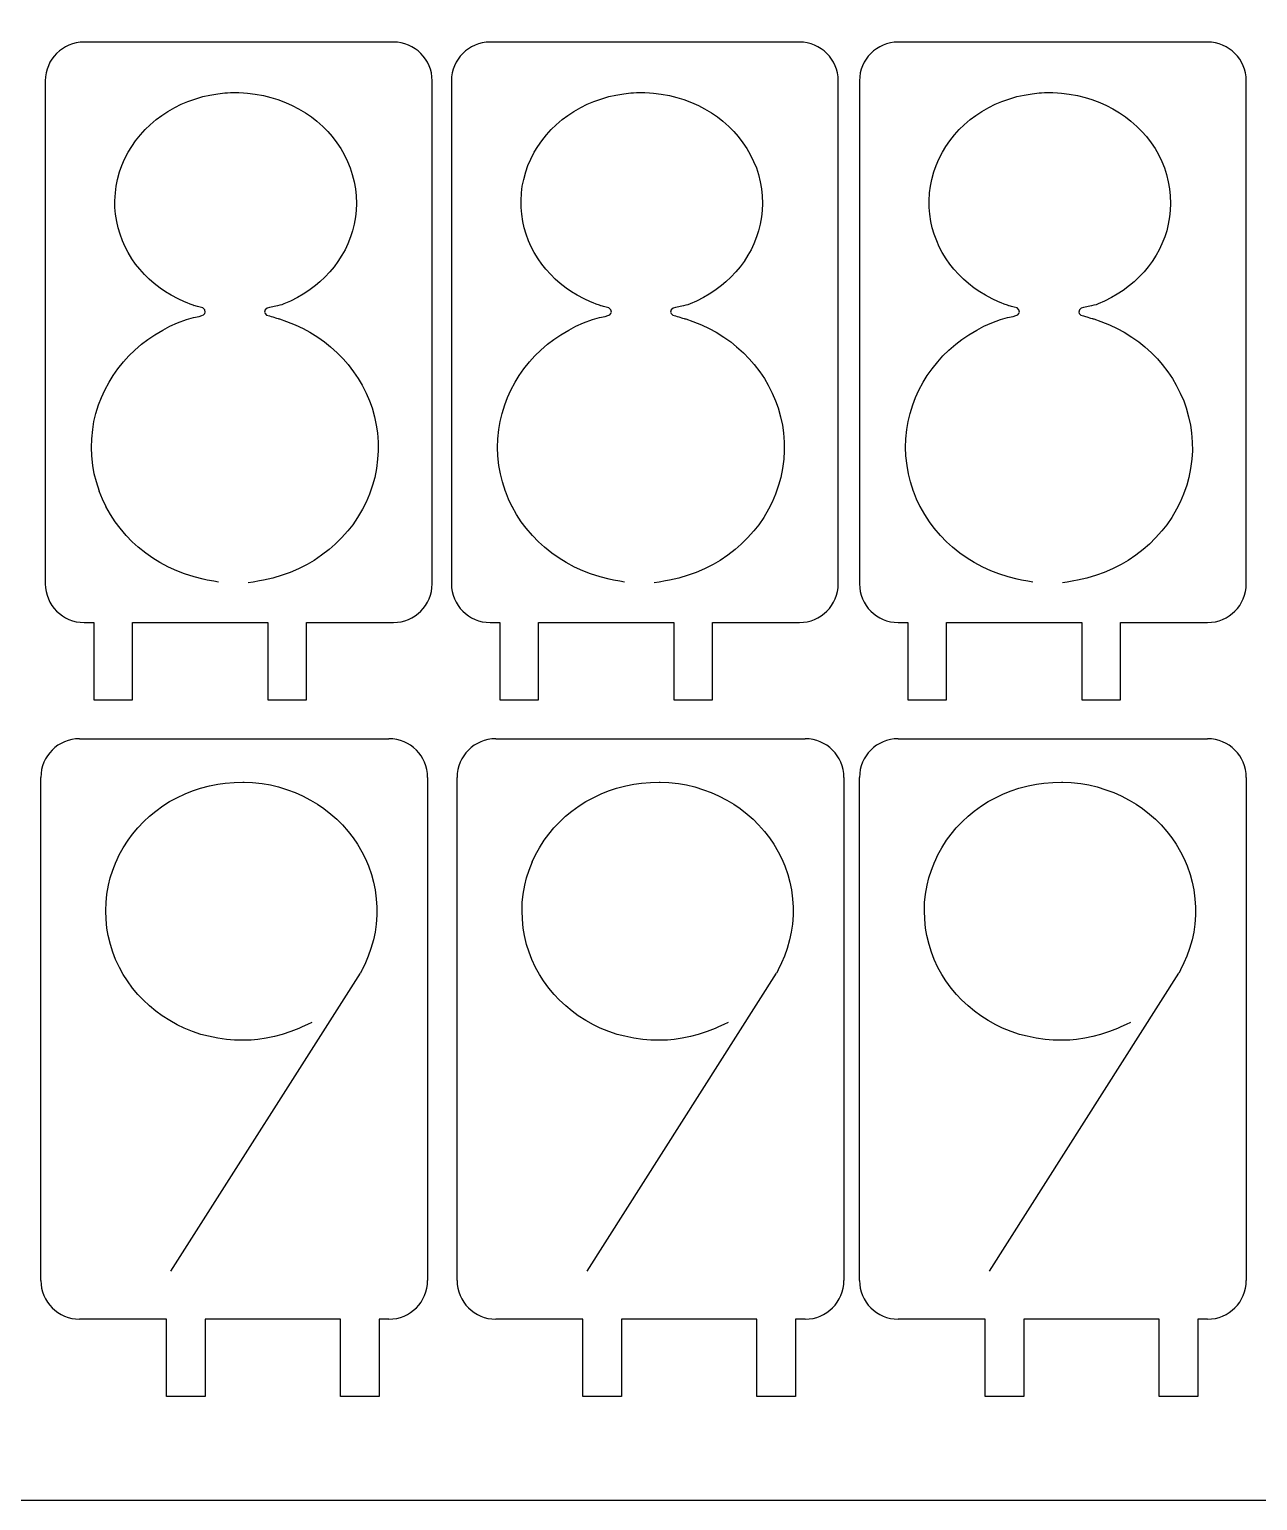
# Model space of a CAD drawing. Header units: millimetres. Extents: x 2133 to 4632, y 1065 to 2652.
# Drawn here: x 3798.3 to 3925.3, y 1555.6 to 1707.6 of the extents above; entities that cross this region are included whole.
import ezdxf

# ---------------------------------------------------------------- set-up
doc = ezdxf.new("R2010")
doc.units = ezdxf.units.MM
doc.layers.add('细实线', color=7, linetype='Continuous', lineweight=25)

msp = doc.modelspace()

# ---------------------------------------------------------------- linework, layer by layer
for points in [[(3814.03, 1699.912), (3814.72, 1700.196)], [(3814.72, 1700.196), (3815.531, 1700.483)], [(3815.531, 1700.483), (3816.268, 1700.702)], [(3816.268, 1700.702), (3817.002, 1700.863)], [(3817.002, 1700.863), (3817.829, 1701.004)], [(3817.829, 1701.004), (3818.548, 1701.09)], [(3818.548, 1701.09), (3818.81, 1701.106)], [(3818.81, 1701.106), (3819.133, 1701.116)], [(3819.133, 1701.116), (3819.486, 1701.119)], [(3819.486, 1701.119), (3819.983, 1701.113)], [(3819.983, 1701.113), (3820.464, 1701.095)], [(3820.464, 1701.095), (3820.891, 1701.065)], [(3820.891, 1701.065), (3821.673, 1700.965)], [(3821.673, 1700.965), (3822.545, 1700.807)], [(3822.545, 1700.807), (3823.307, 1700.628)], [(3823.307, 1700.628), (3824.022, 1700.4)], [(3824.022, 1700.4), (3824.825, 1700.098)], [(3856.022, 1699.912), (3856.712, 1700.196)], [(3856.712, 1700.196), (3857.523, 1700.483)], [(3857.523, 1700.483), (3858.26, 1700.702)], [(3858.26, 1700.702), (3858.994, 1700.863)], [(3858.994, 1700.863), (3859.821, 1701.004)], [(3859.821, 1701.004), (3860.54, 1701.09)], [(3860.54, 1701.09), (3860.802, 1701.106)], [(3860.802, 1701.106), (3861.125, 1701.116)], [(3861.125, 1701.116), (3861.478, 1701.119)], [(3861.478, 1701.119), (3861.975, 1701.113)], [(3861.975, 1701.113), (3862.456, 1701.095)], [(3862.456, 1701.095), (3862.883, 1701.065)], [(3862.883, 1701.065), (3863.665, 1700.965)], [(3863.665, 1700.965), (3864.537, 1700.807)], [(3864.537, 1700.807), (3865.299, 1700.628)], [(3865.299, 1700.628), (3866.014, 1700.4)], [(3866.014, 1700.4), (3866.817, 1700.098)], [(3898.222, 1699.912), (3898.912, 1700.196)], [(3898.912, 1700.196), (3899.723, 1700.483)], [(3899.723, 1700.483), (3900.46, 1700.702)], [(3900.46, 1700.702), (3901.194, 1700.863)], [(3901.194, 1700.863), (3902.021, 1701.004)], [(3902.021, 1701.004), (3902.74, 1701.09)], [(3902.74, 1701.09), (3903.002, 1701.106)], [(3903.002, 1701.106), (3903.325, 1701.116)], [(3903.325, 1701.116), (3903.678, 1701.119)], [(3903.678, 1701.119), (3904.175, 1701.113)], [(3904.175, 1701.113), (3904.656, 1701.095)], [(3904.656, 1701.095), (3905.083, 1701.065)], [(3905.083, 1701.065), (3905.865, 1700.965)], [(3905.865, 1700.965), (3906.737, 1700.807)], [(3906.737, 1700.807), (3907.499, 1700.628)], [(3907.499, 1700.628), (3908.214, 1700.4)], [(3908.214, 1700.4), (3909.017, 1700.098)], [(3811.445, 1698.32), (3812.026, 1698.762)], [(3812.026, 1698.762), (3812.638, 1699.157)], [(3812.638, 1699.157), (3813.365, 1699.575)], [(3813.365, 1699.575), (3814.03, 1699.912)], [(3824.825, 1700.098), (3825.523, 1699.793)], [(3825.523, 1699.793), (3826.166, 1699.451)], [(3826.166, 1699.451), (3826.883, 1699.02)], [(3826.883, 1699.02), (3827.5, 1698.603)], [(3853.438, 1698.32), (3854.018, 1698.762)], [(3854.018, 1698.762), (3854.63, 1699.157)], [(3854.63, 1699.157), (3855.357, 1699.575)], [(3855.357, 1699.575), (3856.022, 1699.912)], [(3866.817, 1700.098), (3867.515, 1699.793)], [(3867.515, 1699.793), (3868.158, 1699.451)], [(3868.158, 1699.451), (3868.875, 1699.02)], [(3868.875, 1699.02), (3869.492, 1698.603)], [(3895.638, 1698.32), (3896.218, 1698.762)], [(3896.218, 1698.762), (3896.83, 1699.157)], [(3896.83, 1699.157), (3897.557, 1699.575)], [(3897.557, 1699.575), (3898.222, 1699.912)], [(3909.017, 1700.098), (3909.715, 1699.793)], [(3909.715, 1699.793), (3910.358, 1699.451)], [(3910.358, 1699.451), (3911.075, 1699.02)], [(3911.075, 1699.02), (3911.692, 1698.603)], [(3809.826, 1696.765), (3810.305, 1697.298)], [(3810.305, 1697.298), (3810.825, 1697.792)], [(3810.825, 1697.792), (3811.445, 1698.32)], [(3827.5, 1698.603), (3828.059, 1698.159)], [(3828.059, 1698.159), (3828.668, 1697.618)], [(3828.668, 1697.618), (3829.189, 1697.102)], [(3851.818, 1696.765), (3852.297, 1697.298)], [(3852.297, 1697.298), (3852.817, 1697.792)], [(3852.817, 1697.792), (3853.438, 1698.32)], [(3869.492, 1698.603), (3870.051, 1698.159)], [(3870.051, 1698.159), (3870.66, 1697.618)], [(3870.66, 1697.618), (3871.182, 1697.102)], [(3894.018, 1696.765), (3894.497, 1697.298)], [(3894.497, 1697.298), (3895.017, 1697.792)], [(3895.017, 1697.792), (3895.638, 1698.32)], [(3911.692, 1698.603), (3912.251, 1698.159)], [(3912.251, 1698.159), (3912.86, 1697.618)], [(3912.86, 1697.618), (3913.382, 1697.102)], [(3808.914, 1695.562), (3809.325, 1696.139)], [(3809.325, 1696.139), (3809.826, 1696.765)], [(3829.189, 1697.102), (3829.648, 1696.569)], [(3829.648, 1696.569), (3830.136, 1695.931)], [(3830.136, 1695.931), (3830.545, 1695.33)], [(3850.906, 1695.562), (3851.317, 1696.139)], [(3851.317, 1696.139), (3851.818, 1696.765)], [(3871.182, 1697.102), (3871.64, 1696.569)], [(3871.64, 1696.569), (3872.128, 1695.931)], [(3872.128, 1695.931), (3872.537, 1695.33)], [(3893.106, 1695.562), (3893.517, 1696.139)], [(3893.517, 1696.139), (3894.018, 1696.765)], [(3913.382, 1697.102), (3913.84, 1696.569)], [(3913.84, 1696.569), (3914.328, 1695.931)], [(3914.328, 1695.931), (3914.737, 1695.33)], [(3807.901, 1693.599), (3808.187, 1694.245)], [(3808.187, 1694.245), (3808.552, 1694.954)], [(3808.552, 1694.954), (3808.914, 1695.562)], [(3830.545, 1695.33), (3830.888, 1694.723)], [(3830.888, 1694.723), (3831.237, 1694.004)], [(3849.893, 1693.599), (3850.179, 1694.245)], [(3850.179, 1694.245), (3850.544, 1694.954)], [(3850.544, 1694.954), (3850.906, 1695.562)], [(3872.537, 1695.33), (3872.88, 1694.723)], [(3872.88, 1694.723), (3873.229, 1694.004)], [(3892.093, 1693.599), (3892.379, 1694.245)], [(3892.379, 1694.245), (3892.744, 1694.954)], [(3892.744, 1694.954), (3893.106, 1695.562)], [(3914.737, 1695.33), (3915.08, 1694.723)], [(3915.08, 1694.723), (3915.429, 1694.004)], [(3807.459, 1692.152), (3807.67, 1692.928)], [(3807.67, 1692.928), (3807.901, 1693.599)], [(3831.237, 1694.004), (3831.517, 1693.332)], [(3831.517, 1693.332), (3831.727, 1692.667)], [(3831.727, 1692.667), (3831.921, 1691.883)], [(3849.451, 1692.152), (3849.663, 1692.928)], [(3849.663, 1692.928), (3849.893, 1693.599)], [(3873.229, 1694.004), (3873.509, 1693.332)], [(3873.509, 1693.332), (3873.719, 1692.667)], [(3873.719, 1692.667), (3873.914, 1691.883)], [(3891.651, 1692.152), (3891.863, 1692.928)], [(3891.863, 1692.928), (3892.093, 1693.599)], [(3915.429, 1694.004), (3915.709, 1693.332)], [(3915.709, 1693.332), (3915.919, 1692.667)], [(3915.919, 1692.667), (3916.114, 1691.883)], [(3807.228, 1690.741), (3807.312, 1691.449)], [(3807.312, 1691.449), (3807.459, 1692.152)], [(3831.921, 1691.883), (3832.055, 1691.154)], [(3832.055, 1691.154), (3832.122, 1690.454)], [(3849.22, 1690.741), (3849.304, 1691.449)], [(3849.304, 1691.449), (3849.451, 1692.152)], [(3873.914, 1691.883), (3874.048, 1691.154)], [(3874.048, 1691.154), (3874.114, 1690.454)], [(3891.42, 1690.741), (3891.504, 1691.449)], [(3891.504, 1691.449), (3891.651, 1692.152)], [(3916.114, 1691.883), (3916.248, 1691.154)], [(3916.248, 1691.154), (3916.314, 1690.454)], [(3807.183, 1689.943), (3807.228, 1690.741)], [(3807.187, 1689.239), (3807.183, 1689.943)], [(3832.122, 1690.454), (3832.148, 1689.653)], [(3832.148, 1689.653), (3832.128, 1688.932)], [(3849.175, 1689.943), (3849.22, 1690.741)], [(3849.179, 1689.239), (3849.175, 1689.943)], [(3874.114, 1690.454), (3874.14, 1689.653)], [(3874.14, 1689.653), (3874.12, 1688.932)], [(3891.375, 1689.943), (3891.42, 1690.741)], [(3891.379, 1689.239), (3891.375, 1689.943)], [(3916.314, 1690.454), (3916.34, 1689.653)], [(3916.34, 1689.653), (3916.32, 1688.932)], [(3807.25, 1688.553), (3807.187, 1689.239)], [(3807.368, 1687.79), (3807.25, 1688.553)], [(3832.05, 1688.263), (3831.914, 1687.503)], [(3832.128, 1688.932), (3832.05, 1688.263)], [(3849.242, 1688.553), (3849.179, 1689.239)], [(3849.36, 1687.79), (3849.242, 1688.553)], [(3874.042, 1688.263), (3873.906, 1687.503)], [(3874.12, 1688.932), (3874.042, 1688.263)], [(3891.442, 1688.553), (3891.379, 1689.239)], [(3891.56, 1687.79), (3891.442, 1688.553)], [(3916.242, 1688.263), (3916.106, 1687.503)], [(3916.32, 1688.932), (3916.242, 1688.263)], [(3807.51, 1687.127), (3807.368, 1687.79)], [(3807.705, 1686.49), (3807.51, 1687.127)], [(3807.968, 1685.783), (3807.705, 1686.49)], [(3831.751, 1686.822), (3831.545, 1686.2)], [(3831.914, 1687.503), (3831.751, 1686.822)], [(3849.502, 1687.127), (3849.36, 1687.79)], [(3849.697, 1686.49), (3849.502, 1687.127)], [(3849.96, 1685.783), (3849.697, 1686.49)], [(3873.743, 1686.822), (3873.537, 1686.2)], [(3873.906, 1687.503), (3873.743, 1686.822)], [(3891.702, 1687.127), (3891.56, 1687.79)], [(3891.898, 1686.49), (3891.702, 1687.127)], [(3892.16, 1685.783), (3891.898, 1686.49)], [(3915.943, 1686.822), (3915.737, 1686.2)], [(3916.106, 1687.503), (3915.943, 1686.822)], [(3808.236, 1685.169), (3807.968, 1685.783)], [(3808.549, 1684.587), (3808.236, 1685.169)], [(3831.265, 1685.497), (3830.973, 1684.868)], [(3831.545, 1686.2), (3831.265, 1685.497)], [(3850.228, 1685.169), (3849.96, 1685.783)], [(3850.541, 1684.587), (3850.228, 1685.169)], [(3873.257, 1685.497), (3872.965, 1684.868)], [(3873.537, 1686.2), (3873.257, 1685.497)], [(3892.428, 1685.169), (3892.16, 1685.783)], [(3892.741, 1684.587), (3892.428, 1685.169)], [(3915.457, 1685.497), (3915.165, 1684.868)], [(3915.737, 1686.2), (3915.457, 1685.497)], [(3808.942, 1683.946), (3808.549, 1684.587)], [(3809.323, 1683.391), (3808.942, 1683.946)], [(3830.242, 1683.662), (3829.835, 1683.098)], [(3830.651, 1684.299), (3830.242, 1683.662)], [(3830.973, 1684.868), (3830.651, 1684.299)], [(3850.934, 1683.946), (3850.541, 1684.587)], [(3851.316, 1683.391), (3850.934, 1683.946)], [(3872.234, 1683.662), (3871.827, 1683.098)], [(3872.643, 1684.299), (3872.234, 1683.662)], [(3872.965, 1684.868), (3872.643, 1684.299)], [(3893.134, 1683.946), (3892.741, 1684.587)], [(3893.516, 1683.391), (3893.134, 1683.946)], [(3914.434, 1683.662), (3914.027, 1683.098)], [(3914.843, 1684.299), (3914.434, 1683.662)], [(3915.165, 1684.868), (3914.843, 1684.299)], [(3809.741, 1682.875), (3809.323, 1683.391)], [(3810.249, 1682.312), (3809.741, 1682.875)], [(3810.731, 1681.829), (3810.249, 1682.312)], [(3828.886, 1682.039), (3828.377, 1681.551)], [(3829.41, 1682.595), (3828.886, 1682.039)], [(3829.835, 1683.098), (3829.41, 1682.595)], [(3851.733, 1682.875), (3851.316, 1683.391)], [(3852.241, 1682.312), (3851.733, 1682.875)], [(3852.723, 1681.829), (3852.241, 1682.312)], [(3870.878, 1682.039), (3870.369, 1681.551)], [(3871.402, 1682.595), (3870.878, 1682.039)], [(3871.827, 1683.098), (3871.402, 1682.595)], [(3893.933, 1682.875), (3893.516, 1683.391)], [(3894.441, 1682.312), (3893.933, 1682.875)], [(3894.923, 1681.829), (3894.441, 1682.312)], [(3913.078, 1682.039), (3912.569, 1681.551)], [(3913.602, 1682.595), (3913.078, 1682.039)], [(3914.027, 1683.098), (3913.602, 1682.595)], [(3811.24, 1681.39), (3810.731, 1681.829)], [(3811.849, 1680.918), (3811.24, 1681.39)], [(3812.418, 1680.52), (3811.849, 1680.918)], [(3813.004, 1680.171), (3812.418, 1680.52)], [(3827.237, 1680.665), (3826.638, 1680.266)], [(3827.911, 1681.166), (3827.237, 1680.665)], [(3828.377, 1681.551), (3827.911, 1681.166)], [(3853.232, 1681.39), (3852.723, 1681.829)], [(3853.841, 1680.918), (3853.232, 1681.39)], [(3854.411, 1680.52), (3853.841, 1680.918)], [(3854.996, 1680.171), (3854.411, 1680.52)], [(3869.229, 1680.665), (3868.631, 1680.266)], [(3869.904, 1681.166), (3869.229, 1680.665)], [(3870.369, 1681.551), (3869.904, 1681.166)], [(3895.432, 1681.39), (3894.923, 1681.829)], [(3896.041, 1680.918), (3895.432, 1681.39)], [(3896.611, 1680.52), (3896.041, 1680.918)], [(3897.196, 1680.171), (3896.611, 1680.52)], [(3911.429, 1680.665), (3910.831, 1680.266)], [(3912.104, 1681.166), (3911.429, 1680.665)], [(3912.569, 1681.551), (3912.104, 1681.166)], [(3813.703, 1679.801), (3813.004, 1680.171)], [(3814.359, 1679.493), (3813.703, 1679.801)], [(3814.65, 1679.375), (3814.359, 1679.493)], [(3814.948, 1679.265), (3814.65, 1679.375)], [(3815.284, 1679.149), (3814.948, 1679.265)], [(3824.219, 1679.13), (3823.981, 1679.081)], [(3824.447, 1679.19), (3824.219, 1679.13)], [(3824.663, 1679.273), (3824.447, 1679.19)], [(3825.337, 1679.573), (3824.663, 1679.273)], [(3826.049, 1679.93), (3825.337, 1679.573)], [(3826.638, 1680.266), (3826.049, 1679.93)], [(3855.695, 1679.801), (3854.996, 1680.171)], [(3856.351, 1679.493), (3855.695, 1679.801)], [(3856.642, 1679.375), (3856.351, 1679.493)], [(3856.94, 1679.265), (3856.642, 1679.375)], [(3857.276, 1679.149), (3856.94, 1679.265)], [(3866.211, 1679.13), (3865.973, 1679.081)], [(3866.439, 1679.19), (3866.211, 1679.13)], [(3866.655, 1679.273), (3866.439, 1679.19)], [(3867.329, 1679.573), (3866.655, 1679.273)], [(3868.041, 1679.93), (3867.329, 1679.573)], [(3868.631, 1680.266), (3868.041, 1679.93)], [(3897.895, 1679.801), (3897.196, 1680.171)], [(3898.551, 1679.493), (3897.895, 1679.801)], [(3898.842, 1679.375), (3898.551, 1679.493)], [(3899.14, 1679.265), (3898.842, 1679.375)], [(3899.476, 1679.149), (3899.14, 1679.265)], [(3908.411, 1679.13), (3908.173, 1679.081)], [(3908.639, 1679.19), (3908.411, 1679.13)], [(3908.855, 1679.273), (3908.639, 1679.19)], [(3909.529, 1679.573), (3908.855, 1679.273)], [(3910.241, 1679.93), (3909.529, 1679.573)], [(3910.831, 1680.266), (3910.241, 1679.93)], [(3813.659, 1677.308), (3814.573, 1677.652)], [(3814.573, 1677.652), (3815.289, 1677.883)], [(3824.066, 1677.759), (3824.115, 1677.744)], [(3824.115, 1677.744), (3824.21, 1677.715)], [(3824.21, 1677.715), (3824.933, 1677.464)], [(3824.933, 1677.464), (3825.833, 1677.102)], [(3855.651, 1677.308), (3856.565, 1677.652)], [(3856.565, 1677.652), (3857.281, 1677.883)], [(3866.058, 1677.759), (3866.107, 1677.744)], [(3866.107, 1677.744), (3866.202, 1677.715)], [(3866.202, 1677.715), (3866.926, 1677.464)], [(3866.926, 1677.464), (3867.825, 1677.102)], [(3897.851, 1677.308), (3898.765, 1677.652)], [(3898.765, 1677.652), (3899.481, 1677.883)], [(3908.258, 1677.759), (3908.307, 1677.744)], [(3908.307, 1677.744), (3908.402, 1677.715)], [(3908.402, 1677.715), (3909.126, 1677.464)], [(3909.126, 1677.464), (3910.025, 1677.102)], [(3810.579, 1675.604), (3811.296, 1676.081)], [(3811.296, 1676.081), (3812.119, 1676.571)], [(3812.119, 1676.571), (3812.854, 1676.958)], [(3812.854, 1676.958), (3813.659, 1677.308)], [(3825.833, 1677.102), (3826.637, 1676.732)], [(3826.637, 1676.732), (3827.346, 1676.34)], [(3827.346, 1676.34), (3828.149, 1675.838)], [(3852.571, 1675.604), (3853.288, 1676.081)], [(3853.288, 1676.081), (3854.111, 1676.571)], [(3854.111, 1676.571), (3854.846, 1676.958)], [(3854.846, 1676.958), (3855.651, 1677.308)], [(3867.825, 1677.102), (3868.629, 1676.732)], [(3868.629, 1676.732), (3869.338, 1676.34)], [(3869.338, 1676.34), (3870.141, 1675.838)], [(3894.771, 1675.604), (3895.488, 1676.081)], [(3895.488, 1676.081), (3896.311, 1676.571)], [(3896.311, 1676.571), (3897.046, 1676.958)], [(3897.046, 1676.958), (3897.851, 1677.308)], [(3910.025, 1677.102), (3910.829, 1676.732)], [(3910.829, 1676.732), (3911.538, 1676.34)], [(3911.538, 1676.34), (3912.341, 1675.838)], [(3808.607, 1673.896), (3809.222, 1674.485)], [(3809.222, 1674.485), (3809.934, 1675.104)], [(3809.934, 1675.104), (3810.579, 1675.604)], [(3828.149, 1675.838), (3828.864, 1675.34)], [(3828.864, 1675.34), (3829.483, 1674.838)], [(3829.483, 1674.838), (3830.175, 1674.21)], [(3850.599, 1673.896), (3851.214, 1674.485)], [(3851.214, 1674.485), (3851.927, 1675.104)], [(3851.927, 1675.104), (3852.571, 1675.604)], [(3870.141, 1675.838), (3870.857, 1675.34)], [(3870.857, 1675.34), (3871.475, 1674.838)], [(3871.475, 1674.838), (3872.167, 1674.21)], [(3892.799, 1673.896), (3893.414, 1674.485)], [(3893.414, 1674.485), (3894.127, 1675.104)], [(3894.127, 1675.104), (3894.771, 1675.604)], [(3912.341, 1675.838), (3913.057, 1675.34)], [(3913.057, 1675.34), (3913.675, 1674.838)], [(3913.675, 1674.838), (3914.367, 1674.21)], [(3807.484, 1672.565), (3808.069, 1673.295)], [(3808.069, 1673.295), (3808.607, 1673.896)], [(3830.175, 1674.21), (3830.785, 1673.6)], [(3830.785, 1673.6), (3831.299, 1673.002)], [(3831.299, 1673.002), (3831.862, 1672.266)], [(3849.477, 1672.565), (3850.061, 1673.295)], [(3850.061, 1673.295), (3850.599, 1673.896)], [(3872.167, 1674.21), (3872.777, 1673.6)], [(3872.777, 1673.6), (3873.291, 1673.002)], [(3873.291, 1673.002), (3873.854, 1672.266)], [(3891.677, 1672.565), (3892.261, 1673.295)], [(3892.261, 1673.295), (3892.799, 1673.896)], [(3914.367, 1674.21), (3914.977, 1673.6)], [(3914.977, 1673.6), (3915.491, 1673.002)], [(3915.491, 1673.002), (3916.054, 1672.266)], [(3806.572, 1671.194), (3806.989, 1671.878)], [(3806.989, 1671.878), (3807.484, 1672.565)], [(3831.862, 1672.266), (3832.349, 1671.558)], [(3832.349, 1671.558), (3832.743, 1670.88)], [(3848.565, 1671.194), (3848.982, 1671.878)], [(3848.982, 1671.878), (3849.477, 1672.565)], [(3873.854, 1672.266), (3874.342, 1671.558)], [(3874.342, 1671.558), (3874.735, 1670.88)], [(3890.765, 1671.194), (3891.182, 1671.878)], [(3891.182, 1671.878), (3891.677, 1672.565)], [(3916.054, 1672.266), (3916.542, 1671.558)], [(3916.542, 1671.558), (3916.935, 1670.88)], [(3805.775, 1669.6), (3806.134, 1670.369)], [(3806.134, 1670.369), (3806.572, 1671.194)], [(3832.743, 1670.88), (3833.159, 1670.053)], [(3833.159, 1670.053), (3833.508, 1669.262)], [(3847.767, 1669.6), (3848.126, 1670.369)], [(3848.126, 1670.369), (3848.565, 1671.194)], [(3874.735, 1670.88), (3875.152, 1670.053)], [(3875.152, 1670.053), (3875.5, 1669.262)], [(3889.967, 1669.6), (3890.326, 1670.369)], [(3890.326, 1670.369), (3890.765, 1671.194)], [(3916.935, 1670.88), (3917.352, 1670.053)], [(3917.352, 1670.053), (3917.7, 1669.262)], [(3805.22, 1667.943), (3805.494, 1668.846)], [(3805.494, 1668.846), (3805.775, 1669.6)], [(3833.508, 1669.262), (3833.766, 1668.516)], [(3833.766, 1668.516), (3834.019, 1667.613)], [(3847.212, 1667.943), (3847.486, 1668.846)], [(3847.486, 1668.846), (3847.767, 1669.6)], [(3875.5, 1669.262), (3875.759, 1668.516)], [(3875.759, 1668.516), (3876.011, 1667.613)], [(3889.412, 1667.943), (3889.686, 1668.846)], [(3889.686, 1668.846), (3889.967, 1669.6)], [(3917.7, 1669.262), (3917.959, 1668.516)], [(3917.959, 1668.516), (3918.211, 1667.613)], [(3804.884, 1666.296), (3805.014, 1667.107)], [(3805.014, 1667.107), (3805.22, 1667.943)], [(3834.019, 1667.613), (3834.211, 1666.756)], [(3834.211, 1666.756), (3834.32, 1665.956)], [(3846.876, 1666.296), (3847.006, 1667.107)], [(3847.006, 1667.107), (3847.212, 1667.943)], [(3876.011, 1667.613), (3876.203, 1666.756)], [(3876.203, 1666.756), (3876.312, 1665.956)], [(3889.076, 1666.296), (3889.206, 1667.107)], [(3889.206, 1667.107), (3889.412, 1667.943)], [(3918.211, 1667.613), (3918.403, 1666.756)], [(3918.403, 1666.756), (3918.512, 1665.956)], [(3804.756, 1664.43), (3804.792, 1665.328)], [(3804.792, 1665.328), (3804.884, 1666.296)], [(3834.32, 1665.956), (3834.389, 1664.99)], [(3846.748, 1664.43), (3846.784, 1665.328)], [(3846.784, 1665.328), (3846.876, 1666.296)], [(3876.312, 1665.956), (3876.381, 1664.99)], [(3888.948, 1664.43), (3888.984, 1665.328)], [(3888.984, 1665.328), (3889.076, 1666.296)], [(3918.512, 1665.956), (3918.581, 1664.99)], [(3804.793, 1663.578), (3804.756, 1664.43)], [(3834.405, 1664.072), (3834.349, 1663.232)], [(3834.389, 1664.99), (3834.405, 1664.072)], [(3846.785, 1663.578), (3846.748, 1664.43)], [(3876.397, 1664.072), (3876.341, 1663.232)], [(3876.381, 1664.99), (3876.397, 1664.072)], [(3888.985, 1663.578), (3888.948, 1664.43)], [(3918.597, 1664.072), (3918.541, 1663.232)], [(3918.581, 1664.99), (3918.597, 1664.072)], [(3804.9, 1662.588), (3804.793, 1663.578)], [(3805.048, 1661.693), (3804.9, 1662.588)], [(3834.221, 1662.249), (3834.049, 1661.341)], [(3834.349, 1663.232), (3834.221, 1662.249)], [(3846.892, 1662.588), (3846.785, 1663.578)], [(3847.041, 1661.693), (3846.892, 1662.588)], [(3876.213, 1662.249), (3876.041, 1661.341)], [(3876.341, 1663.232), (3876.213, 1662.249)], [(3889.092, 1662.588), (3888.985, 1663.578)], [(3889.241, 1661.693), (3889.092, 1662.588)], [(3918.413, 1662.249), (3918.241, 1661.341)], [(3918.541, 1663.232), (3918.413, 1662.249)], [(3805.258, 1660.873), (3805.048, 1661.693)], [(3805.573, 1659.9), (3805.258, 1660.873)], [(3834.049, 1661.341), (3833.825, 1660.542)], [(3847.25, 1660.873), (3847.041, 1661.693)], [(3847.565, 1659.9), (3847.25, 1660.873)], [(3876.041, 1661.341), (3875.817, 1660.542)], [(3889.45, 1660.873), (3889.241, 1661.693)], [(3889.765, 1659.9), (3889.45, 1660.873)], [(3918.241, 1661.341), (3918.017, 1660.542)], [(3805.885, 1659.098), (3805.562, 1659.935)], [(3833.502, 1659.617), (3833.153, 1658.772)], [(3833.825, 1660.542), (3833.502, 1659.617)], [(3847.878, 1659.098), (3847.554, 1659.935)], [(3875.494, 1659.617), (3875.145, 1658.772)], [(3875.817, 1660.542), (3875.494, 1659.617)], [(3890.078, 1659.098), (3889.754, 1659.935)], [(3917.694, 1659.617), (3917.345, 1658.772)], [(3918.017, 1660.542), (3917.694, 1659.617)], [(3806.269, 1658.311), (3805.885, 1659.098)], [(3806.732, 1657.498), (3806.251, 1658.348)], [(3832.777, 1658.042), (3832.28, 1657.208)], [(3833.153, 1658.772), (3832.777, 1658.042)], [(3848.261, 1658.311), (3847.878, 1659.098)], [(3848.724, 1657.498), (3848.243, 1658.348)], [(3874.769, 1658.042), (3874.272, 1657.208)], [(3875.145, 1658.772), (3874.769, 1658.042)], [(3890.461, 1658.311), (3890.078, 1659.098)], [(3890.924, 1657.498), (3890.443, 1658.348)], [(3916.969, 1658.042), (3916.472, 1657.208)], [(3917.345, 1658.772), (3916.969, 1658.042)], [(3807.213, 1656.745), (3806.732, 1657.498)], [(3807.717, 1656.081), (3807.213, 1656.745)], [(3808.354, 1655.339), (3807.717, 1656.081)], [(3831.772, 1656.45), (3831.262, 1655.807)], [(3832.28, 1657.208), (3831.772, 1656.45)], [(3849.205, 1656.745), (3848.724, 1657.498)], [(3849.709, 1656.081), (3849.205, 1656.745)], [(3850.346, 1655.339), (3849.709, 1656.081)], [(3873.765, 1656.45), (3873.254, 1655.807)], [(3874.272, 1657.208), (3873.765, 1656.45)], [(3891.405, 1656.745), (3890.924, 1657.498)], [(3891.909, 1656.081), (3891.405, 1656.745)], [(3892.546, 1655.339), (3891.909, 1656.081)], [(3915.965, 1656.45), (3915.454, 1655.807)], [(3916.472, 1657.208), (3915.965, 1656.45)], [(3808.975, 1654.687), (3808.354, 1655.339)], [(3809.599, 1654.126), (3808.975, 1654.687)], [(3830.612, 1655.081), (3829.964, 1654.429)], [(3831.262, 1655.807), (3830.612, 1655.081)], [(3850.967, 1654.687), (3850.346, 1655.339)], [(3851.591, 1654.126), (3850.967, 1654.687)], [(3872.604, 1655.081), (3871.956, 1654.429)], [(3873.254, 1655.807), (3872.604, 1655.081)], [(3893.167, 1654.687), (3892.546, 1655.339)], [(3893.791, 1654.126), (3893.167, 1654.687)], [(3914.804, 1655.081), (3914.156, 1654.429)], [(3915.454, 1655.807), (3914.804, 1655.081)], [(3810.371, 1653.511), (3809.599, 1654.126)], [(3811.112, 1652.979), (3810.371, 1653.511)], [(3828.553, 1653.291), (3827.785, 1652.763)], [(3829.336, 1653.888), (3828.553, 1653.291)], [(3829.964, 1654.429), (3829.336, 1653.888)], [(3852.363, 1653.511), (3851.591, 1654.126)], [(3853.104, 1652.979), (3852.363, 1653.511)], [(3870.545, 1653.291), (3869.777, 1652.763)], [(3871.328, 1653.888), (3870.545, 1653.291)], [(3871.956, 1654.429), (3871.328, 1653.888)], [(3894.563, 1653.511), (3893.791, 1654.126)], [(3895.304, 1652.979), (3894.563, 1653.511)], [(3912.745, 1653.291), (3911.977, 1652.763)], [(3913.528, 1653.888), (3912.745, 1653.291)], [(3914.156, 1654.429), (3913.528, 1653.888)], [(3811.838, 1652.538), (3811.112, 1652.979)], [(3812.725, 1652.068), (3811.838, 1652.538)], [(3813.567, 1651.675), (3812.725, 1652.068)], [(3814.378, 1651.369), (3813.567, 1651.675)], [(3826.162, 1651.891), (3825.291, 1651.506)], [(3827.056, 1652.341), (3826.162, 1651.891)], [(3827.785, 1652.763), (3827.056, 1652.341)], [(3853.83, 1652.538), (3853.104, 1652.979)], [(3854.717, 1652.068), (3853.83, 1652.538)], [(3855.56, 1651.675), (3854.717, 1652.068)], [(3856.37, 1651.369), (3855.56, 1651.675)], [(3868.154, 1651.891), (3867.283, 1651.506)], [(3869.049, 1652.341), (3868.154, 1651.891)], [(3869.777, 1652.763), (3869.049, 1652.341)], [(3896.03, 1652.538), (3895.304, 1652.979)], [(3896.917, 1652.068), (3896.03, 1652.538)], [(3897.76, 1651.675), (3896.917, 1652.068)], [(3898.57, 1651.369), (3897.76, 1651.675)], [(3910.354, 1651.891), (3909.483, 1651.506)], [(3911.249, 1652.341), (3910.354, 1651.891)], [(3911.977, 1652.763), (3911.249, 1652.341)], [(3815.358, 1651.064), (3814.378, 1651.369)], [(3816.304, 1650.822), (3815.358, 1651.064)], [(3816.73, 1650.734), (3816.304, 1650.822)], [(3817.397, 1650.601), (3816.73, 1650.734)], [(3817.899, 1650.5), (3817.397, 1650.601)], [(3821.467, 1650.518), (3820.962, 1650.427)], [(3822.137, 1650.637), (3821.467, 1650.518)], [(3822.54, 1650.712), (3822.137, 1650.637)], [(3823.493, 1650.935), (3822.54, 1650.712)], [(3824.479, 1651.219), (3823.493, 1650.935)], [(3825.291, 1651.506), (3824.479, 1651.219)], [(3857.351, 1651.064), (3856.37, 1651.369)], [(3858.296, 1650.822), (3857.351, 1651.064)], [(3858.722, 1650.734), (3858.296, 1650.822)], [(3859.389, 1650.601), (3858.722, 1650.734)], [(3859.891, 1650.5), (3859.39, 1650.601)], [(3863.46, 1650.518), (3862.954, 1650.427)], [(3864.129, 1650.637), (3863.459, 1650.518)], [(3864.532, 1650.712), (3864.129, 1650.637)], [(3865.485, 1650.935), (3864.532, 1650.712)], [(3866.471, 1651.219), (3865.485, 1650.935)], [(3867.283, 1651.506), (3866.471, 1651.219)], [(3899.551, 1651.064), (3898.57, 1651.369)], [(3900.496, 1650.822), (3899.551, 1651.064)], [(3900.922, 1650.734), (3900.496, 1650.822)], [(3901.589, 1650.601), (3900.922, 1650.734)], [(3902.091, 1650.5), (3901.59, 1650.601)], [(3905.66, 1650.518), (3905.154, 1650.427)], [(3906.329, 1650.637), (3905.659, 1650.518)], [(3906.732, 1650.712), (3906.329, 1650.637)], [(3907.685, 1650.935), (3906.732, 1650.712)], [(3908.671, 1651.219), (3907.685, 1650.935)], [(3909.483, 1651.506), (3908.671, 1651.219)], [(3814.431, 1628.636), (3815.194, 1628.95)], [(3815.194, 1628.95), (3816.015, 1629.214)], [(3816.015, 1629.214), (3816.954, 1629.462)], [(3816.954, 1629.462), (3817.814, 1629.641)], [(3817.814, 1629.641), (3818.596, 1629.743)], [(3818.596, 1629.743), (3819.521, 1629.815)], [(3819.521, 1629.815), (3820.418, 1629.843)], [(3820.418, 1629.843), (3820.455, 1629.843)], [(3820.505, 1629.847), (3820.535, 1629.847)], [(3820.535, 1629.847), (3821.413, 1629.797)], [(3821.413, 1629.797), (3822.401, 1629.688)], [(3822.401, 1629.688), (3823.255, 1629.548)], [(3823.255, 1629.548), (3824.09, 1629.342)], [(3824.09, 1629.342), (3825.014, 1629.062)], [(3825.014, 1629.062), (3825.808, 1628.774)], [(3825.808, 1628.774), (3826.569, 1628.429)], [(3857.475, 1628.636), (3858.237, 1628.95)], [(3858.237, 1628.95), (3859.059, 1629.214)], [(3859.059, 1629.214), (3859.998, 1629.462)], [(3859.998, 1629.462), (3860.857, 1629.641)], [(3860.857, 1629.641), (3861.64, 1629.743)], [(3861.64, 1629.743), (3862.565, 1629.815)], [(3862.565, 1629.815), (3863.461, 1629.843)], [(3863.461, 1629.843), (3863.499, 1629.843)], [(3863.549, 1629.847), (3863.579, 1629.847)], [(3863.579, 1629.847), (3864.456, 1629.797)], [(3864.456, 1629.797), (3865.444, 1629.688)], [(3865.444, 1629.688), (3866.299, 1629.548)], [(3866.299, 1629.548), (3867.133, 1629.342)], [(3867.133, 1629.342), (3868.057, 1629.062)], [(3868.057, 1629.062), (3868.851, 1628.774)], [(3868.851, 1628.774), (3869.612, 1628.429)], [(3899.085, 1628.636), (3899.847, 1628.95)], [(3899.847, 1628.95), (3900.669, 1629.214)], [(3900.669, 1629.214), (3901.608, 1629.462)], [(3901.608, 1629.462), (3902.467, 1629.641)], [(3902.467, 1629.641), (3903.25, 1629.743)], [(3903.25, 1629.743), (3904.175, 1629.815)], [(3904.175, 1629.815), (3905.071, 1629.843)], [(3905.071, 1629.843), (3905.109, 1629.843)], [(3905.159, 1629.847), (3905.189, 1629.847)], [(3905.189, 1629.847), (3906.067, 1629.797)], [(3906.067, 1629.797), (3907.055, 1629.688)], [(3907.055, 1629.688), (3907.909, 1629.548)], [(3907.909, 1629.548), (3908.743, 1629.342)], [(3908.743, 1629.342), (3909.668, 1629.062)], [(3909.668, 1629.062), (3910.461, 1628.774)], [(3910.461, 1628.774), (3911.222, 1628.429)], [(3811.397, 1626.843), (3812.151, 1627.389)], [(3812.151, 1627.389), (3812.829, 1627.827)], [(3812.829, 1627.827), (3813.575, 1628.23)], [(3813.575, 1628.23), (3814.431, 1628.636)], [(3826.569, 1628.429), (3827.406, 1627.993)], [(3827.406, 1627.993), (3828.121, 1627.573)], [(3828.121, 1627.573), (3828.792, 1627.106)], [(3854.441, 1626.843), (3855.195, 1627.389)], [(3855.195, 1627.389), (3855.873, 1627.827)], [(3855.873, 1627.827), (3856.619, 1628.23)], [(3856.619, 1628.23), (3857.475, 1628.636)], [(3869.612, 1628.429), (3870.45, 1627.993)], [(3870.45, 1627.993), (3871.165, 1627.573)], [(3871.165, 1627.573), (3871.835, 1627.106)], [(3896.051, 1626.843), (3896.805, 1627.389)], [(3896.805, 1627.389), (3897.483, 1627.827)], [(3897.483, 1627.827), (3898.229, 1628.23)], [(3898.229, 1628.23), (3899.085, 1628.636)], [(3911.222, 1628.429), (3912.06, 1627.993)], [(3912.06, 1627.993), (3912.775, 1627.573)], [(3912.775, 1627.573), (3913.445, 1627.106)], [(3809.535, 1625.102), (3810.168, 1625.77)], [(3810.168, 1625.77), (3810.745, 1626.316)], [(3810.745, 1626.316), (3811.397, 1626.843)], [(3828.792, 1627.106), (3829.523, 1626.534)], [(3829.523, 1626.534), (3830.142, 1625.997)], [(3830.142, 1625.997), (3830.706, 1625.423)], [(3852.578, 1625.102), (3853.212, 1625.77)], [(3853.212, 1625.77), (3853.789, 1626.316)], [(3853.789, 1626.316), (3854.441, 1626.843)], [(3871.835, 1627.106), (3872.567, 1626.534)], [(3872.567, 1626.534), (3873.186, 1625.997)], [(3873.186, 1625.997), (3873.75, 1625.423)], [(3894.188, 1625.102), (3894.822, 1625.77)], [(3894.822, 1625.77), (3895.399, 1626.316)], [(3895.399, 1626.316), (3896.051, 1626.843)], [(3913.445, 1627.106), (3914.177, 1626.534)], [(3914.177, 1626.534), (3914.796, 1625.997)], [(3914.796, 1625.997), (3915.36, 1625.423)], [(3808.533, 1623.83), (3808.994, 1624.468)], [(3808.994, 1624.468), (3809.535, 1625.102)], [(3830.706, 1625.423), (3831.314, 1624.733)], [(3831.314, 1624.733), (3831.819, 1624.093)], [(3851.577, 1623.83), (3852.038, 1624.468)], [(3852.038, 1624.468), (3852.578, 1625.102)], [(3873.75, 1625.423), (3874.357, 1624.733)], [(3874.357, 1624.733), (3874.863, 1624.093)], [(3893.187, 1623.83), (3893.648, 1624.468)], [(3893.648, 1624.468), (3894.188, 1625.102)], [(3915.36, 1625.423), (3915.967, 1624.733)], [(3915.967, 1624.733), (3916.473, 1624.093)], [(3807.628, 1622.329), (3808.039, 1623.057)], [(3808.039, 1623.057), (3808.533, 1623.83)], [(3831.819, 1624.093), (3832.262, 1623.429)], [(3832.262, 1623.429), (3832.726, 1622.638)], [(3832.726, 1622.638), (3833.101, 1621.912)], [(3850.671, 1622.329), (3851.083, 1623.057)], [(3851.083, 1623.057), (3851.577, 1623.83)], [(3874.863, 1624.093), (3875.306, 1623.429)], [(3875.306, 1623.429), (3875.77, 1622.638)], [(3875.77, 1622.638), (3876.145, 1621.912)], [(3892.282, 1622.329), (3892.693, 1623.057)], [(3892.693, 1623.057), (3893.187, 1623.83)], [(3916.473, 1624.093), (3916.916, 1623.429)], [(3916.916, 1623.429), (3917.38, 1622.638)], [(3917.38, 1622.638), (3917.755, 1621.912)], [(3806.963, 1620.755), (3807.312, 1621.65)], [(3807.298, 1621.615), (3807.628, 1622.329)], [(3833.101, 1621.912), (3833.407, 1621.175)], [(3833.407, 1621.175), (3833.709, 1620.301)], [(3850.006, 1620.755), (3850.356, 1621.65)], [(3850.342, 1621.615), (3850.671, 1622.329)], [(3876.145, 1621.912), (3876.451, 1621.175)], [(3876.451, 1621.175), (3876.753, 1620.301)], [(3891.617, 1620.755), (3891.966, 1621.65)], [(3891.952, 1621.615), (3892.282, 1622.329)], [(3917.755, 1621.912), (3918.061, 1621.175)], [(3918.061, 1621.175), (3918.363, 1620.301)], [(3806.517, 1619.176), (3806.699, 1619.951)], [(3806.699, 1619.951), (3806.963, 1620.755)], [(3833.709, 1620.301), (3833.936, 1619.504)], [(3849.56, 1619.176), (3849.743, 1619.951)], [(3849.743, 1619.951), (3850.006, 1620.755)], [(3876.753, 1620.301), (3876.98, 1619.504)], [(3891.17, 1619.176), (3891.353, 1619.951)], [(3891.353, 1619.951), (3891.617, 1620.755)], [(3918.363, 1620.301), (3918.59, 1619.504)], [(3806.26, 1617.385), (3806.358, 1618.249)], [(3806.358, 1618.249), (3806.517, 1619.176)], [(3833.936, 1619.504), (3834.091, 1618.709)], [(3834.091, 1618.709), (3834.212, 1617.774)], [(3849.304, 1617.385), (3849.402, 1618.249)], [(3849.402, 1618.249), (3849.56, 1619.176)], [(3876.98, 1619.504), (3877.134, 1618.709)], [(3877.134, 1618.709), (3877.256, 1617.774)], [(3890.914, 1617.385), (3891.012, 1618.249)], [(3891.012, 1618.249), (3891.17, 1619.176)], [(3918.59, 1619.504), (3918.744, 1618.709)], [(3918.744, 1618.709), (3918.866, 1617.774)], [(3806.238, 1616.574), (3806.26, 1617.385)], [(3806.271, 1615.626), (3806.238, 1616.574)], [(3834.212, 1617.774), (3834.274, 1616.924)], [(3834.274, 1616.924), (3834.263, 1616.102)], [(3849.282, 1616.574), (3849.304, 1617.385)], [(3849.314, 1615.626), (3849.282, 1616.574)], [(3877.256, 1617.774), (3877.317, 1616.924)], [(3877.317, 1616.924), (3877.307, 1616.102)], [(3890.892, 1616.574), (3890.914, 1617.385)], [(3890.924, 1615.626), (3890.892, 1616.574)], [(3918.866, 1617.774), (3918.927, 1616.924)], [(3918.927, 1616.924), (3918.917, 1616.102)], [(3806.35, 1614.759), (3806.267, 1615.662)], [(3834.193, 1615.158), (3834.082, 1614.319)], [(3834.263, 1616.102), (3834.193, 1615.158)], [(3849.394, 1614.759), (3849.311, 1615.662)], [(3877.237, 1615.158), (3877.126, 1614.319)], [(3877.307, 1616.102), (3877.237, 1615.158)], [(3891.004, 1614.759), (3890.921, 1615.662)], [(3918.847, 1615.158), (3918.736, 1614.319)], [(3918.917, 1616.102), (3918.847, 1615.158)], [(3806.491, 1613.974), (3806.35, 1614.759)], [(3806.711, 1613.068), (3806.491, 1613.974)], [(3833.909, 1613.535), (3833.654, 1612.644)], [(3834.082, 1614.319), (3833.909, 1613.535)], [(3849.534, 1613.974), (3849.394, 1614.759)], [(3849.755, 1613.068), (3849.534, 1613.974)], [(3876.953, 1613.535), (3876.698, 1612.644)], [(3877.126, 1614.319), (3876.953, 1613.535)], [(3891.144, 1613.974), (3891.004, 1614.759)], [(3891.365, 1613.068), (3891.144, 1613.974)], [(3918.563, 1613.535), (3918.308, 1612.644)], [(3918.736, 1614.319), (3918.563, 1613.535)], [(3806.96, 1612.248), (3806.711, 1613.068)], [(3807.249, 1611.523), (3806.96, 1612.248)], [(3833.654, 1612.644), (3833.378, 1611.849)], [(3850.004, 1612.248), (3849.755, 1613.068)], [(3850.293, 1611.523), (3850.004, 1612.248)], [(3876.698, 1612.644), (3876.421, 1611.849)], [(3891.614, 1612.248), (3891.365, 1613.068)], [(3891.903, 1611.523), (3891.614, 1612.248)], [(3918.308, 1612.644), (3918.031, 1611.849)], [(3807.64, 1610.692), (3807.249, 1611.523)], [(3808.043, 1609.944), (3807.64, 1610.692)], [(3833.08, 1611.156), (3832.733, 1610.44)], [(3833.378, 1611.849), (3833.08, 1611.156)], [(3850.683, 1610.692), (3850.293, 1611.523)], [(3851.086, 1609.944), (3850.683, 1610.692)], [(3876.123, 1611.156), (3875.777, 1610.44)], [(3876.421, 1611.849), (3876.123, 1611.156)], [(3892.293, 1610.692), (3891.903, 1611.523)], [(3892.697, 1609.944), (3892.293, 1610.692)], [(3917.734, 1611.156), (3917.387, 1610.44)], [(3918.031, 1611.849), (3917.734, 1611.156)], [(3808.465, 1609.292), (3808.043, 1609.944)], [(3809.007, 1608.555), (3808.465, 1609.292)], [(3851.508, 1609.292), (3851.086, 1609.944)], [(3852.05, 1608.555), (3851.508, 1609.292)], [(3893.118, 1609.292), (3892.697, 1609.944)], [(3893.66, 1608.555), (3893.118, 1609.292)], [(3809.546, 1607.895), (3809.007, 1608.555)], [(3810.084, 1607.334), (3809.546, 1607.895)], [(3852.59, 1607.895), (3852.05, 1608.555)], [(3853.127, 1607.334), (3852.59, 1607.895)], [(3894.2, 1607.895), (3893.66, 1608.555)], [(3894.738, 1607.334), (3894.2, 1607.895)], [(3810.758, 1606.707), (3810.084, 1607.334)], [(3811.419, 1606.152), (3810.758, 1606.707)], [(3812.057, 1605.694), (3811.419, 1606.152)], [(3853.801, 1606.707), (3853.127, 1607.334)], [(3854.462, 1606.152), (3853.801, 1606.707)], [(3855.101, 1605.694), (3854.462, 1606.152)], [(3895.411, 1606.707), (3894.738, 1607.334)], [(3896.072, 1606.152), (3895.411, 1606.707)], [(3896.711, 1605.694), (3896.072, 1606.152)], [(3812.844, 1605.195), (3812.057, 1605.694)], [(3813.609, 1604.755), (3812.844, 1605.195)], [(3814.328, 1604.417), (3813.609, 1604.755)], [(3815.21, 1604.064), (3814.328, 1604.417)], [(3826.208, 1604.381), (3825.364, 1604.053)], [(3826.557, 1604.537), (3826.208, 1604.381)], [(3827.108, 1604.788), (3826.554, 1604.536)], [(3827.548, 1604.988), (3827.108, 1604.788)], [(3855.888, 1605.195), (3855.101, 1605.694)], [(3856.653, 1604.755), (3855.888, 1605.195)], [(3857.372, 1604.417), (3856.653, 1604.755)], [(3858.253, 1604.064), (3857.372, 1604.417)], [(3869.252, 1604.381), (3868.408, 1604.053)], [(3869.601, 1604.537), (3869.252, 1604.381)], [(3870.152, 1604.788), (3869.598, 1604.536)], [(3870.591, 1604.988), (3870.152, 1604.788)], [(3897.498, 1605.195), (3896.711, 1605.694)], [(3898.263, 1604.755), (3897.498, 1605.195)], [(3898.982, 1604.417), (3898.263, 1604.755)], [(3899.864, 1604.064), (3898.982, 1604.417)], [(3910.862, 1604.381), (3910.018, 1604.053)], [(3911.211, 1604.537), (3910.862, 1604.381)], [(3911.762, 1604.788), (3911.208, 1604.536)], [(3912.201, 1604.988), (3911.762, 1604.788)], [(3816.061, 1603.771), (3815.21, 1604.064)], [(3816.852, 1603.566), (3816.061, 1603.771)], [(3817.809, 1603.376), (3816.852, 1603.566)], [(3818.73, 1603.241), (3817.809, 1603.376)], [(3819.548, 1603.178), (3818.73, 1603.241)], [(3820.458, 1603.152), (3819.548, 1603.178)], [(3821.27, 1603.167), (3820.458, 1603.152)], [(3821.954, 1603.233), (3821.27, 1603.167)], [(3822.812, 1603.367), (3821.954, 1603.233)], [(3823.669, 1603.54), (3822.812, 1603.367)], [(3824.458, 1603.752), (3823.669, 1603.54)], [(3825.364, 1604.053), (3824.458, 1603.752)], [(3859.105, 1603.771), (3858.253, 1604.064)], [(3859.895, 1603.566), (3859.105, 1603.771)], [(3860.853, 1603.376), (3859.895, 1603.566)], [(3861.774, 1603.241), (3860.853, 1603.376)], [(3862.592, 1603.178), (3861.774, 1603.241)], [(3863.502, 1603.152), (3862.592, 1603.178)], [(3864.313, 1603.167), (3863.502, 1603.152)], [(3864.998, 1603.233), (3864.313, 1603.167)], [(3865.856, 1603.367), (3864.998, 1603.233)], [(3866.712, 1603.54), (3865.856, 1603.367)], [(3867.501, 1603.752), (3866.712, 1603.54)], [(3868.408, 1604.053), (3867.501, 1603.752)], [(3900.715, 1603.771), (3899.864, 1604.064)], [(3901.505, 1603.566), (3900.715, 1603.771)], [(3902.463, 1603.376), (3901.505, 1603.566)], [(3903.384, 1603.241), (3902.463, 1603.376)], [(3904.202, 1603.178), (3903.384, 1603.241)], [(3905.112, 1603.152), (3904.202, 1603.178)], [(3905.924, 1603.167), (3905.112, 1603.152)], [(3906.608, 1603.233), (3905.924, 1603.167)], [(3907.466, 1603.367), (3906.608, 1603.233)], [(3908.322, 1603.54), (3907.466, 1603.367)], [(3909.112, 1603.752), (3908.322, 1603.54)], [(3910.018, 1604.053), (3909.112, 1603.752)]]:
    msp.add_lwpolyline(points)
at = {"layer": '细实线'}
for p, q in [((3835.983, 1706.342), (3803.983, 1706.342)), ((3877.975, 1706.342), (3845.975, 1706.342)), ((3920.175, 1706.342), (3888.175, 1706.342)), ((3799.983, 1702.342), (3799.983, 1650.342)), ((3839.983, 1650.342), (3839.983, 1702.342)), ((3841.975, 1702.342), (3841.975, 1650.342)), ((3881.975, 1650.342), (3881.975, 1702.342)), ((3884.175, 1702.342), (3884.175, 1650.342)), ((3924.175, 1650.342), (3924.175, 1702.342)), ((3815.284, 1679.149), (3815.356, 1679.125)), ((3815.717, 1679.016), (3815.356, 1679.125)), ((3815.992, 1678.946), (3815.717, 1679.016)), ((3816.277, 1678.861), (3815.992, 1678.946)), ((3823.148, 1678.919), (3822.909, 1678.836)), ((3823.981, 1679.081), (3823.148, 1678.919)), ((3857.276, 1679.149), (3857.348, 1679.125)), ((3857.709, 1679.016), (3857.348, 1679.125)), ((3857.984, 1678.946), (3857.709, 1679.016)), ((3858.27, 1678.861), (3857.984, 1678.946)), ((3865.14, 1678.919), (3864.901, 1678.836)), ((3865.973, 1679.081), (3865.14, 1678.919)), ((3899.476, 1679.149), (3899.548, 1679.125)), ((3899.909, 1679.016), (3899.548, 1679.125)), ((3900.184, 1678.946), (3899.909, 1679.016)), ((3900.47, 1678.861), (3900.184, 1678.946)), ((3907.34, 1678.919), (3907.101, 1678.836)), ((3908.173, 1679.081), (3907.34, 1678.919)), ((3815.289, 1677.883), (3815.881, 1677.982)), ((3815.881, 1677.982), (3816.156, 1678.064)), ((3816.156, 1678.064), (3816.35, 1678.142)), ((3816.475, 1678.664), (3816.277, 1678.861)), ((3816.35, 1678.142), (3816.478, 1678.273)), ((3816.528, 1678.423), (3816.475, 1678.664)), ((3816.478, 1678.273), (3816.528, 1678.423)), ((3822.722, 1678.65), (3822.657, 1678.422)), ((3822.657, 1678.422), (3822.706, 1678.271)), ((3822.706, 1678.271), (3822.868, 1678.117)), ((3822.909, 1678.836), (3822.722, 1678.65)), ((3822.868, 1678.117), (3823.148, 1678.027)), ((3823.148, 1678.027), (3823.34, 1677.966)), ((3823.34, 1677.966), (3823.503, 1677.923)), ((3823.503, 1677.923), (3823.885, 1677.815)), ((3823.885, 1677.815), (3824.066, 1677.759)), ((3857.281, 1677.883), (3857.873, 1677.982)), ((3857.873, 1677.982), (3858.148, 1678.064)), ((3858.148, 1678.064), (3858.342, 1678.142)), ((3858.467, 1678.664), (3858.27, 1678.861)), ((3858.342, 1678.142), (3858.47, 1678.273)), ((3858.52, 1678.423), (3858.467, 1678.664)), ((3858.47, 1678.273), (3858.52, 1678.423)), ((3864.714, 1678.65), (3864.649, 1678.422)), ((3864.649, 1678.422), (3864.698, 1678.271)), ((3864.698, 1678.271), (3864.861, 1678.117)), ((3864.901, 1678.836), (3864.714, 1678.65)), ((3864.861, 1678.117), (3865.14, 1678.027)), ((3865.14, 1678.027), (3865.332, 1677.966)), ((3865.332, 1677.966), (3865.495, 1677.923)), ((3865.495, 1677.923), (3865.877, 1677.815)), ((3865.877, 1677.815), (3866.058, 1677.759)), ((3899.481, 1677.883), (3900.073, 1677.982)), ((3900.073, 1677.982), (3900.348, 1678.064)), ((3900.348, 1678.064), (3900.542, 1678.142)), ((3900.667, 1678.664), (3900.47, 1678.861)), ((3900.542, 1678.142), (3900.67, 1678.273)), ((3900.72, 1678.423), (3900.667, 1678.664)), ((3900.67, 1678.273), (3900.72, 1678.423)), ((3906.914, 1678.65), (3906.849, 1678.422)), ((3906.849, 1678.422), (3906.898, 1678.271)), ((3906.898, 1678.271), (3907.061, 1678.117)), ((3907.101, 1678.836), (3906.914, 1678.65)), ((3907.061, 1678.117), (3907.34, 1678.027)), ((3907.34, 1678.027), (3907.532, 1677.966)), ((3907.532, 1677.966), (3907.695, 1677.923)), ((3907.695, 1677.923), (3908.077, 1677.815)), ((3908.077, 1677.815), (3908.258, 1677.759)), ((3817.397, 1650.601), (3817.397, 1650.601)), ((3859.39, 1650.601), (3859.389, 1650.601)), ((3901.59, 1650.601), (3901.589, 1650.601)), ((3803.983, 1646.342), (3804.983, 1646.342)), ((3804.983, 1646.342), (3804.983, 1638.342)), ((3808.983, 1638.342), (3808.983, 1646.342)), ((3808.983, 1646.342), (3822.983, 1646.342)), ((3822.983, 1646.342), (3822.983, 1638.342)), ((3826.983, 1638.342), (3826.983, 1646.342)), ((3826.983, 1646.342), (3835.983, 1646.342)), ((3845.975, 1646.342), (3846.975, 1646.342)), ((3846.975, 1646.342), (3846.975, 1638.342)), ((3850.975, 1638.342), (3850.975, 1646.342)), ((3850.975, 1646.342), (3864.975, 1646.342)), ((3864.975, 1646.342), (3864.975, 1638.342)), ((3868.975, 1638.342), (3868.975, 1646.342)), ((3868.975, 1646.342), (3877.975, 1646.342)), ((3888.175, 1646.342), (3889.175, 1646.342)), ((3889.175, 1646.342), (3889.175, 1638.342)), ((3893.175, 1638.342), (3893.175, 1646.342)), ((3893.175, 1646.342), (3907.175, 1646.342)), ((3907.175, 1646.342), (3907.175, 1638.342)), ((3911.175, 1638.342), (3911.175, 1646.342)), ((3911.175, 1646.342), (3920.175, 1646.342)), ((3804.983, 1638.342), (3808.983, 1638.342)), ((3822.983, 1638.342), (3826.983, 1638.342)), ((3846.975, 1638.342), (3850.975, 1638.342)), ((3864.975, 1638.342), (3868.975, 1638.342)), ((3889.175, 1638.342), (3893.175, 1638.342)), ((3907.175, 1638.342), (3911.175, 1638.342)), ((3803.521, 1634.331), (3835.521, 1634.331)), ((3846.565, 1634.331), (3878.565, 1634.331)), ((3888.175, 1634.331), (3920.175, 1634.331)), ((3799.521, 1578.331), (3799.521, 1630.331)), ((3839.521, 1630.331), (3839.521, 1578.331)), ((3842.565, 1578.331), (3842.565, 1630.331)), ((3882.565, 1630.331), (3882.565, 1578.331)), ((3884.175, 1578.331), (3884.175, 1630.331)), ((3924.175, 1630.331), (3924.175, 1578.331)), ((3820.455, 1629.843), (3820.505, 1629.847)), ((3863.499, 1629.843), (3863.549, 1629.847)), ((3905.109, 1629.843), (3905.159, 1629.847)), ((3812.959, 1579.294), (3832.562, 1610.11)), ((3832.717, 1610.405), (3832.562, 1610.11)), ((3832.733, 1610.44), (3832.717, 1610.405)), ((3856.003, 1579.294), (3875.606, 1610.11)), ((3875.761, 1610.405), (3875.606, 1610.11)), ((3875.777, 1610.44), (3875.761, 1610.405)), ((3897.613, 1579.294), (3917.216, 1610.11)), ((3917.371, 1610.405), (3917.216, 1610.11)), ((3917.387, 1610.44), (3917.371, 1610.405)), ((3812.521, 1574.331), (3803.521, 1574.331)), ((3812.521, 1566.331), (3812.521, 1574.331)), ((3830.521, 1574.331), (3816.521, 1574.331)), ((3816.521, 1574.331), (3816.521, 1566.331)), ((3830.521, 1566.331), (3830.521, 1574.331)), ((3835.521, 1574.331), (3834.521, 1574.331)), ((3834.521, 1574.331), (3834.521, 1566.331)), ((3855.565, 1574.331), (3846.565, 1574.331)), ((3855.565, 1566.331), (3855.565, 1574.331)), ((3873.565, 1574.331), (3859.565, 1574.331)), ((3859.565, 1574.331), (3859.565, 1566.331)), ((3873.565, 1566.331), (3873.565, 1574.331)), ((3878.565, 1574.331), (3877.565, 1574.331)), ((3877.565, 1574.331), (3877.565, 1566.331)), ((3897.175, 1574.331), (3888.175, 1574.331)), ((3897.175, 1566.331), (3897.175, 1574.331)), ((3915.175, 1574.331), (3901.175, 1574.331)), ((3901.175, 1574.331), (3901.175, 1566.331)), ((3915.175, 1566.331), (3915.175, 1574.331)), ((3920.175, 1574.331), (3919.175, 1574.331)), ((3919.175, 1574.331), (3919.175, 1566.331)), ((3816.521, 1566.331), (3812.521, 1566.331)), ((3834.521, 1566.331), (3830.521, 1566.331)), ((3859.565, 1566.331), (3855.565, 1566.331)), ((3877.565, 1566.331), (3873.565, 1566.331)), ((3901.175, 1566.331), (3897.175, 1566.331)), ((3919.175, 1566.331), (3915.175, 1566.331))]:
    msp.add_line(p, q, dxfattribs=at)
msp.add_lwpolyline([(3664.028, 1855.576), (4064.028, 1855.576), (4064.028, 1555.576), (3664.028, 1555.576)], close=True, dxfattribs=at)
for centre, start, end in [((3803.983, 1702.342), 90, 180), ((3835.983, 1702.342), 0, 90), ((3845.975, 1702.342), 90, 180), ((3877.975, 1702.342), 0, 90), ((3888.175, 1702.342), 90, 180), ((3920.175, 1702.342), 0, 90), ((3803.983, 1650.342), 180, 270), ((3835.983, 1650.342), 270, 0), ((3845.975, 1650.342), 180, 270), ((3877.975, 1650.342), 270, 0), ((3888.175, 1650.342), 180, 270), ((3920.175, 1650.342), 270, 0), ((3803.521, 1630.331), 90, 180), ((3835.521, 1630.331), 0, 90), ((3846.565, 1630.331), 90, 180), ((3878.565, 1630.331), 0, 90), ((3888.175, 1630.331), 90, 180), ((3920.175, 1630.331), 0, 90), ((3803.521, 1578.331), 180, 270), ((3835.521, 1578.331), 270, 0), ((3846.565, 1578.331), 180, 270), ((3878.565, 1578.331), 270, 0), ((3888.175, 1578.331), 180, 270), ((3920.175, 1578.331), 270, 0)]:
    msp.add_arc(centre, 4, start, end, dxfattribs=at)

doc.saveas('drawing.dxf')
